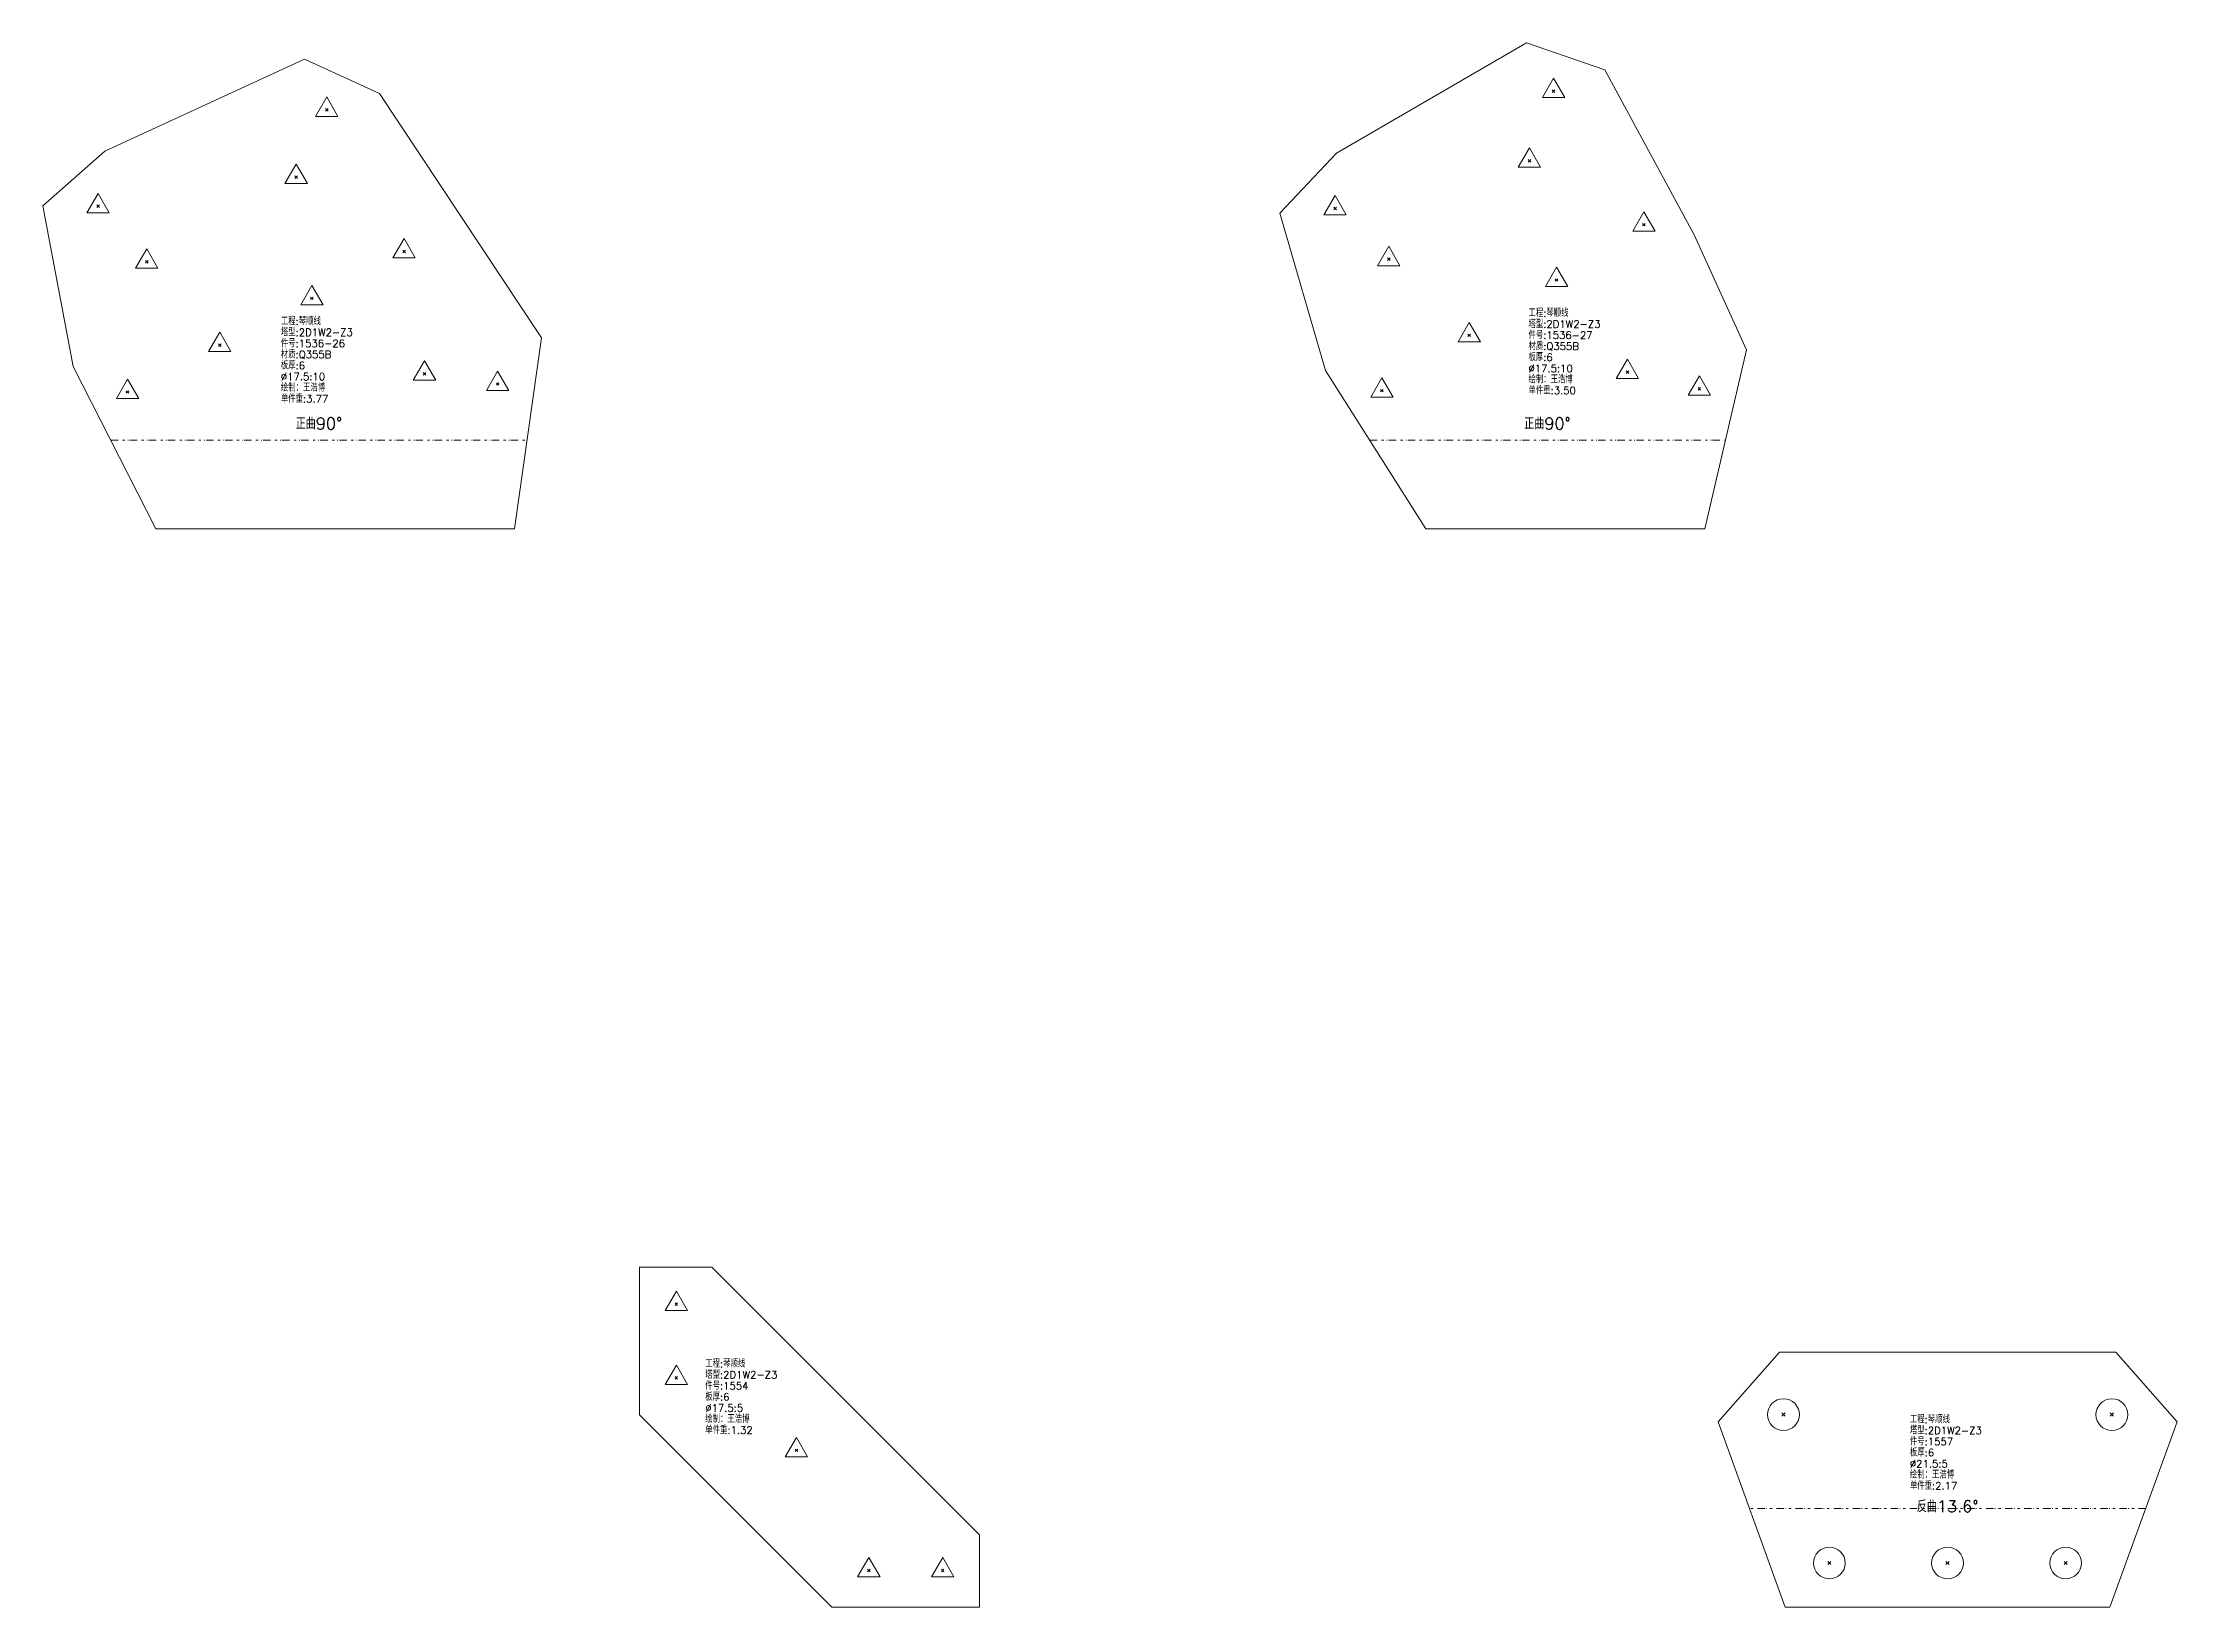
# Model space of a CAD drawing. Extents: x -580 to 8755, y 0 to 14723.
# Drawn here: x 4261 to 5707, y 4471 to 5530 of the extents above; entities that cross this region are included whole.
import ezdxf
from ezdxf.enums import TextEntityAlignment as Align

# ---------------------------------------------------------------- set-up
doc = ezdxf.new("R2010")
doc.units = 0
doc.header["$MEASUREMENT"] = 0
doc.linetypes.add('自定义线型', pattern=[12.9, 5, -3, 1.5, -2, 0.4, -1])
doc.layers.add('1', color=7, linetype='CONTINUOUS', lineweight=25)
doc.styles.get("Standard").update_dxf_attribs({"font": 'simplex.shx', "width": 0.7, "height": 3, "bigfont": 'gbhzfs.shx'})

msp = doc.modelspace()

# ---------------------------------------------------------------- linework, layer by layer
at = {"layer": '1', "color": 7, "linetype": 'Continuous', "lineweight": 18}
for p, q in [((5266.11024, 5530.31176), (5137.52057, 5455.5286)), ((5319.04285, 5512.03232), (5266.11024, 5530.31176)), ((4438.56563, 5519.12668), (4303.51262, 5456.76879)), ((4489.54445, 5495.94996), (4438.56563, 5519.12668)), ((5379.51168, 5400.14548), (5319.04285, 5512.03232)), ((4599.04684, 5330.33058), (4489.54445, 5495.94996)), ((4303.51262, 5456.76879), (4261.38243, 5419.87642)), ((5137.52057, 5455.5286), (5099.04684, 5414.83743)), ((4261.38243, 5419.87642), (4282.08664, 5310.92178)), ((5099.04684, 5414.83743), (5129.90642, 5308.31295)), ((5414.95026, 5322.36985), (5379.51168, 5400.14548)), ((4580.94845, 5201.00655), (4599.04684, 5330.33058)), ((5386.73444, 5201.00655), (5414.95026, 5322.36985)), ((4282.08664, 5310.92178), (4337.98847, 5201.00655)), ((5129.90642, 5308.31295), (5197.88452, 5201.00655)), ((4337.98847, 5201.00655), (4580.94845, 5201.00655)), ((5197.88452, 5201.00655), (5386.73444, 5201.00655)), ((4714.43606, 4701.00655), (4665.43606, 4701.00655)), ((4665.43606, 4701.00655), (4665.43606, 4601.00655)), ((4895.76812, 4519.67448), (4714.43606, 4701.00655)), ((5437.43077, 4643.56334), (5395.76812, 4596.3251)), ((5665.08517, 4643.55226), (5437.43077, 4643.56334)), ((5706.74782, 4596.31402), (5665.08517, 4643.55226)), ((4665.43606, 4601.00655), (4795.76812, 4470.67448)), ((5395.76812, 4596.3251), (5441.16843, 4470.67448)), ((5661.16843, 4470.67448), (5706.74782, 4596.31402)), ((4895.76812, 4470.67448), (4895.76812, 4519.67448)), ((4795.76812, 4470.67448), (4895.76812, 4470.67448)), ((5441.16843, 4470.67448), (5661.16843, 4470.67448))]:
    msp.add_line(p, q, dxfattribs=at)
at = {"layer": '1', "color": 7, "linetype": 'Continuous', "lineweight": 13}
for p, q in [((4453.7083, 5493.52992), (4446.1308, 5480.40492)), ((4461.2858, 5480.40492), (4453.7083, 5493.52992)), ((5284.41608, 5506.29141), (5276.83858, 5493.16641)), ((5276.83858, 5493.16641), (5291.99358, 5493.16641)), ((5283.54108, 5496.66641), (5285.29108, 5498.41641)), ((5285.29108, 5496.66641), (5283.54108, 5498.41641)), ((5291.99358, 5493.16641), (5284.41608, 5506.29141)), ((4446.1308, 5480.40492), (4461.2858, 5480.40492)), ((4452.8333, 5483.90492), (4454.5833, 5485.65492)), ((4454.5833, 5483.90492), (4452.8333, 5485.65492)), ((5268.09514, 5459.03014), (5260.51764, 5445.90514)), ((5267.22014, 5449.40514), (5268.97014, 5451.15514)), ((5268.97014, 5449.40514), (5267.22014, 5451.15514)), ((5275.67264, 5445.90514), (5268.09514, 5459.03014)), ((4433.0148, 5448.01312), (4425.4373, 5434.88812)), ((4425.4373, 5434.88812), (4440.5923, 5434.88812)), ((4432.1398, 5438.38812), (4433.8898, 5440.13812)), ((4433.8898, 5438.38812), (4432.1398, 5440.13812)), ((4440.5923, 5434.88812), (4433.0148, 5448.01312)), ((5260.51764, 5445.90514), (5275.67264, 5445.90514)), ((4298.91733, 5428.26449), (4291.33983, 5415.13949)), ((4298.04233, 5418.63949), (4299.79233, 5420.38949)), ((4299.79233, 5418.63949), (4298.04233, 5420.38949)), ((4306.49483, 5415.13949), (4298.91733, 5428.26449)), ((5136.4494, 5426.75724), (5128.8719, 5413.63224)), ((5144.0269, 5413.63224), (5136.4494, 5426.75724)), ((4291.33983, 5415.13949), (4306.49483, 5415.13949)), ((5128.8719, 5413.63224), (5144.0269, 5413.63224)), ((5135.5744, 5417.13224), (5137.3244, 5418.88224)), ((5137.3244, 5417.13224), (5135.5744, 5418.88224)), ((5345.54916, 5415.79091), (5337.97166, 5402.66591)), ((5344.67416, 5406.16591), (5346.42416, 5407.91591)), ((5346.42416, 5406.16591), (5344.67416, 5407.91591)), ((5353.12666, 5402.66591), (5345.54916, 5415.79091)), ((4506.05887, 5397.68102), (4498.48137, 5384.55602)), ((4513.63637, 5384.55602), (4506.05887, 5397.68102)), ((5172.78081, 5392.40569), (5165.20331, 5379.28069)), ((5180.35831, 5379.28069), (5172.78081, 5392.40569)), ((5337.97166, 5402.66591), (5353.12666, 5402.66591)), ((4331.85694, 5390.64824), (4324.27944, 5377.52324)), ((4324.27944, 5377.52324), (4339.43444, 5377.52324)), ((4330.98194, 5381.02324), (4332.73194, 5382.77324)), ((4332.73194, 5381.02324), (4330.98194, 5382.77324)), ((4339.43444, 5377.52324), (4331.85694, 5390.64824)), ((4498.48137, 5384.55602), (4513.63637, 5384.55602)), ((4505.18387, 5388.05602), (4506.93387, 5389.80602)), ((4506.93387, 5388.05602), (4505.18387, 5389.80602)), ((5165.20331, 5379.28069), (5180.35831, 5379.28069)), ((5171.90581, 5382.78069), (5173.65581, 5384.53069)), ((5173.65581, 5382.78069), (5171.90581, 5384.53069)), ((5286.41615, 5378.33043), (5278.83865, 5365.20543)), ((5293.99365, 5365.20543), (5286.41615, 5378.33043)), ((4443.66483, 5365.94802), (4436.08733, 5352.82302)), ((4451.24233, 5352.82302), (4443.66483, 5365.94802)), ((5278.83865, 5365.20543), (5293.99365, 5365.20543)), ((5285.54115, 5368.70543), (5287.29115, 5370.45543)), ((5287.29115, 5368.70543), (5285.54115, 5370.45543)), ((4436.08733, 5352.82302), (4451.24233, 5352.82302)), ((4442.78983, 5356.32302), (4444.53983, 5358.07302)), ((4444.53983, 5356.32302), (4442.78983, 5358.07302)), ((4381.27079, 5334.21501), (4373.69329, 5321.09001)), ((4388.84829, 5321.09001), (4381.27079, 5334.21501)), ((5227.28315, 5340.86995), (5219.70565, 5327.74495)), ((5234.86065, 5327.74495), (5227.28315, 5340.86995)), ((4373.69329, 5321.09001), (4388.84829, 5321.09001)), ((4380.39579, 5324.59001), (4382.14579, 5326.34001)), ((4382.14579, 5324.59001), (4380.39579, 5326.34001)), ((5219.70565, 5327.74495), (5234.86065, 5327.74495)), ((5226.40815, 5331.24495), (5228.15815, 5332.99495)), ((5228.15815, 5331.24495), (5226.40815, 5332.99495)), ((4519.91997, 5314.81258), (4512.34247, 5301.68758)), ((4519.04497, 5305.18758), (4520.79497, 5306.93758)), ((4520.79497, 5305.18758), (4519.04497, 5306.93758)), ((4527.49747, 5301.68758), (4519.91997, 5314.81258)), ((4569.43734, 5307.88324), (4561.85984, 5294.75824)), ((4577.01484, 5294.75824), (4569.43734, 5307.88324)), ((5334.42577, 5315.96069), (5326.84827, 5302.83569)), ((5333.55077, 5306.33569), (5335.30077, 5308.08569)), ((5335.30077, 5306.33569), (5333.55077, 5308.08569)), ((5342.00327, 5302.83569), (5334.42577, 5315.96069)), ((5383.12685, 5304.63834), (5375.54935, 5291.51334)), ((5390.70435, 5291.51334), (5383.12685, 5304.63834)), ((4318.87675, 5302.48201), (4311.29925, 5289.35701)), ((4318.00175, 5292.85701), (4319.75175, 5294.60701)), ((4319.75175, 5292.85701), (4318.00175, 5294.60701)), ((4326.45425, 5289.35701), (4318.87675, 5302.48201)), ((4512.34247, 5301.68758), (4527.49747, 5301.68758)), ((4561.85984, 5294.75824), (4577.01484, 5294.75824)), ((4568.56234, 5298.25824), (4570.31234, 5300.00824)), ((4570.31234, 5298.25824), (4568.56234, 5300.00824)), ((5168.15014, 5303.40946), (5160.57264, 5290.28446)), ((5160.57264, 5290.28446), (5175.72764, 5290.28446)), ((5167.27514, 5293.78446), (5169.02514, 5295.53446)), ((5169.02514, 5293.78446), (5167.27514, 5295.53446)), ((5175.72764, 5290.28446), (5168.15014, 5303.40946)), ((5326.84827, 5302.83569), (5342.00327, 5302.83569)), ((5375.54935, 5291.51334), (5390.70435, 5291.51334)), ((5382.25185, 5295.01334), (5384.00185, 5296.76334)), ((5384.00185, 5295.01334), (5382.25185, 5296.76334)), ((4311.29925, 5289.35701), (4326.45425, 5289.35701)), ((4690.43606, 4684.75654), (4682.85856, 4671.63154)), ((4698.01356, 4671.63154), (4690.43606, 4684.75654)), ((4682.85856, 4671.63154), (4698.01356, 4671.63154)), ((4689.56106, 4675.13154), (4691.31106, 4676.88154)), ((4691.31106, 4675.13154), (4689.56106, 4676.88154)), ((4690.43606, 4634.75654), (4682.85856, 4621.63154)), ((4689.56106, 4625.13154), (4691.31106, 4626.88154)), ((4691.31106, 4625.13154), (4689.56106, 4626.88154)), ((4698.01356, 4621.63154), (4690.43606, 4634.75654)), ((4682.85856, 4621.63154), (4698.01356, 4621.63154)), ((5439.00192, 4600.14453), (5441.15192, 4602.29453)), ((5441.15192, 4600.14453), (5439.00192, 4602.29453)), ((5661.36401, 4600.13346), (5663.51401, 4602.28346)), ((5663.51401, 4600.13346), (5661.36401, 4602.28346)), ((4771.75244, 4585.74), (4764.17494, 4572.615)), ((4779.32994, 4572.615), (4771.75244, 4585.74)), ((4764.17494, 4572.615), (4779.32994, 4572.615)), ((4770.87744, 4576.115), (4772.62744, 4577.865)), ((4772.62744, 4576.115), (4770.87744, 4577.865)), ((4820.76812, 4504.42448), (4813.19062, 4491.29948)), ((4819.89312, 4494.79948), (4821.64312, 4496.54948)), ((4821.64312, 4494.79948), (4819.89312, 4496.54948)), ((4828.34562, 4491.29948), (4820.76812, 4504.42448)), ((4870.76812, 4504.42448), (4863.19062, 4491.29948)), ((4869.89312, 4494.79948), (4871.64312, 4496.54948)), ((4871.64312, 4494.79948), (4869.89312, 4496.54948)), ((4878.34562, 4491.29948), (4870.76812, 4504.42448)), ((5470.09343, 4499.59948), (5472.24343, 4501.74948)), ((5472.24343, 4499.59948), (5470.09343, 4501.74948)), ((5550.09343, 4499.59948), (5552.24343, 4501.74948)), ((5552.24343, 4499.59948), (5550.09343, 4501.74948)), ((5630.09343, 4499.59948), (5632.24343, 4501.74948)), ((5632.24343, 4499.59948), (5630.09343, 4501.74948)), ((4813.19062, 4491.29948), (4828.34562, 4491.29948)), ((4863.19062, 4491.29948), (4878.34562, 4491.29948))]:
    msp.add_line(p, q, dxfattribs=at)
at = {"layer": '1', "color": 190, "linetype": '自定义线型', "lineweight": 13}
for p, q in [((4307.47305, 5261.00655), (4589.34521, 5261.00655)), ((5159.8748, 5261.00655), (5400.68387, 5261.00655)), ((5685.47462, 4537.67448), (5416.95987, 4537.67448))]:
    msp.add_line(p, q, dxfattribs=at)
at = {"layer": '1', "color": 7, "linetype": 'Continuous', "lineweight": 13}
for centre in [(5440.07692, 4601.21953), (5662.43901, 4601.20846), (5471.16843, 4500.67448), (5551.16843, 4500.67448), (5631.16843, 4500.67448)]:
    msp.add_circle(centre, 10.75, dxfattribs=at)

# ---------------------------------------------------------------- texts
at = {"layer": '1', "color": 7, "linetype": 'Continuous', "lineweight": 18}
for s, p in [('工程:琴顺线', (5267.40281, 5343.22495)), ('塔型:2D1W2-Z3', (4422.61889, 5330.1324)), ('工程:琴顺线', (4422.61889, 5337.6324)), ('件号:1536-27', (5267.40281, 5328.22495)), ('塔型:2D1W2-Z3', (5267.40281, 5335.72495)), ('材质:Q355B', (4422.61889, 5315.1324)), ('件号:1536-26', (4422.61889, 5322.6324)), ('材质:Q355B', (5267.40281, 5320.72495)), ('板厚:6', (5267.40281, 5313.22495)), ('板厚:6', (4422.61889, 5307.6324)), ('%%c17.5:10', (4422.61889, 5300.1324)), ('绘制：王浩博', (5267.40281, 5298.22495)), ('%%c17.5:10', (5267.40281, 5305.72495)), ('绘制：王浩博', (4422.61889, 5292.6324)), ('单件重:3.77', (4422.61889, 5285.1324)), ('单件重:3.50', (5267.40281, 5290.72495)), ('塔型:2D1W2-Z3', (4710.00635, 4624.1563)), ('工程:琴顺线', (4710.00635, 4631.6563)), ('件号:1554', (4710.00635, 4616.6563)), ('板厚:6', (4710.00635, 4609.1563)), ('绘制：王浩博', (4710.00635, 4594.1563)), ('%%c17.5:5', (4710.00635, 4601.6563)), ('工程:琴顺线', (5525.66223, 4593.9347)), ('单件重:1.32', (4710.00635, 4586.6563)), ('件号:1557', (5525.66223, 4578.9347)), ('塔型:2D1W2-Z3', (5525.66223, 4586.4347)), ('板厚:6', (5525.66223, 4571.4347)), ('%%c21.5:5', (5525.66223, 4563.9347)), ('绘制：王浩博', (5525.66223, 4556.4347)), ('单件重:2.17', (5525.66223, 4548.9347))]:
    msp.add_text(s, height=5, dxfattribs=at).set_placement(p, align=Align.BOTTOM_LEFT)
at = {"layer": '1', "color": 7, "linetype": 'Continuous', "lineweight": 13}
for s, p in [('正曲90%%d', (4448.40913, 5266.00655)), ('正曲90%%d', (5280.27934, 5266.00655)), ('反曲13.6%%d', (5551.21724, 4532.67448))]:
    msp.add_text(s, height=8, dxfattribs=at).set_placement(p, align=Align.BOTTOM_CENTER)

doc.saveas('drawing.dxf')
